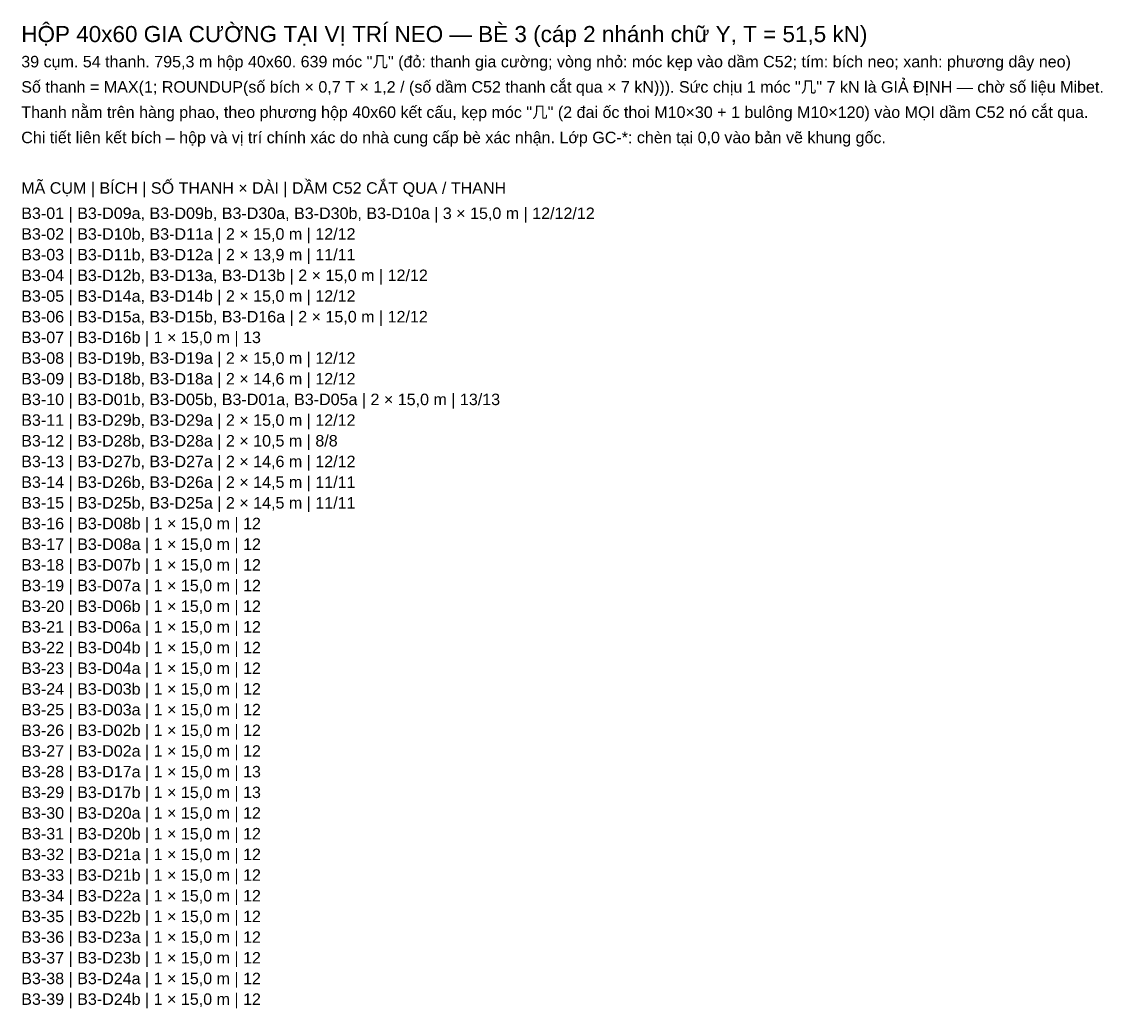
# Model space of a CAD drawing. Header units: millimetres. Extents: x 312848 to 517332, y -142134 to -35114.
# Drawn here: x 451515 to 517332, y -101623 to -41499 of the extents above; entities that cross this region are included whole.
import ezdxf

# ---------------------------------------------------------------- set-up
doc = ezdxf.new("R2010")
doc.units = ezdxf.units.MM
doc.layers.add('GC-GHI CHU', color=2, linetype='Continuous')
doc.styles.add('GC_VN', font='arial.ttf')

msp = doc.modelspace()

# ---------------------------------------------------------------- texts
at = {"layer": 'GC-GHI CHU', "style": 'GC_VN'}
for s, height, p in [('HỘP 40x60 GIA CƯỜNG TẠI VỊ TRÍ NEO — BÈ 3 (cáp 2 nhánh chữ Y, T = 51,5 kN)', 980, (451493.1, -42747.4)), ('39 cụm. 54 thanh. 795,3 m hộp 40x60. 639 móc "几" (đỏ: thanh gia cường; vòng nhỏ: móc kẹp vào dầm C52; tím: bích neo; xanh: phương dây neo)', 700, (451493.1, -44287.4)), ('Số thanh = MAX(1; ROUNDUP(số bích × 0,7 T × 1,2 / (số dầm C52 thanh cắt qua × 7 kN))). Sức chịu 1 móc "几" 7 kN là GIẢ ĐỊNH — chờ số liệu Mibet.', 700, (451493.1, -45827.4)), ('Thanh nằm trên hàng phao, theo phương hộp 40x60 kết cấu, kẹp móc "几" (2 đai ốc thoi M10×30 + 1 bulông M10×120) vào MỌI dầm C52 nó cắt qua.', 700, (451493.1, -47367.4)), ('Chi tiết liên kết bích – hộp và vị trí chính xác do nhà cung cấp bè xác nhận. Lớp GC-*: chèn tại 0,0 vào bản vẽ khung gốc.', 700, (451493.1, -48907.4)), ('MÃ CỤM | BÍCH | SỐ THANH × DÀI | DẦM C52 CẮT QUA / THANH', 700, (451493.1, -51987.4)), ('B3-01 | B3-D09a, B3-D09b, B3-D30a, B3-D30b, B3-D10a | 3 × 15,0 m | 12/12/12', 700, (451493.1, -53527.4)), ('B3-02 | B3-D10b, B3-D11a | 2 × 15,0 m | 12/12', 700, (451493.1, -54787.4)), ('B3-03 | B3-D11b, B3-D12a | 2 × 13,9 m | 11/11', 700, (451493.1, -56047.4)), ('B3-04 | B3-D12b, B3-D13a, B3-D13b | 2 × 15,0 m | 12/12', 700, (451493.1, -57307.4)), ('B3-05 | B3-D14a, B3-D14b | 2 × 15,0 m | 12/12', 700, (451493.1, -58567.4)), ('B3-06 | B3-D15a, B3-D15b, B3-D16a | 2 × 15,0 m | 12/12', 700, (451493.1, -59827.4)), ('B3-07 | B3-D16b | 1 × 15,0 m | 13', 700, (451493.1, -61087.4)), ('B3-08 | B3-D19b, B3-D19a | 2 × 15,0 m | 12/12', 700, (451493.1, -62347.4)), ('B3-09 | B3-D18b, B3-D18a | 2 × 14,6 m | 12/12', 700, (451493.1, -63607.4)), ('B3-10 | B3-D01b, B3-D05b, B3-D01a, B3-D05a | 2 × 15,0 m | 13/13', 700, (451493.1, -64867.4)), ('B3-11 | B3-D29b, B3-D29a | 2 × 15,0 m | 12/12', 700, (451493.1, -66127.4)), ('B3-12 | B3-D28b, B3-D28a | 2 × 10,5 m | 8/8', 700, (451493.1, -67387.4)), ('B3-13 | B3-D27b, B3-D27a | 2 × 14,6 m | 12/12', 700, (451493.1, -68647.4)), ('B3-14 | B3-D26b, B3-D26a | 2 × 14,5 m | 11/11', 700, (451493.1, -69907.4)), ('B3-15 | B3-D25b, B3-D25a | 2 × 14,5 m | 11/11', 700, (451493.1, -71167.4)), ('B3-16 | B3-D08b | 1 × 15,0 m | 12', 700, (451493.1, -72427.4)), ('B3-17 | B3-D08a | 1 × 15,0 m | 12', 700, (451493.1, -73687.4)), ('B3-18 | B3-D07b | 1 × 15,0 m | 12', 700, (451493.1, -74947.4)), ('B3-19 | B3-D07a | 1 × 15,0 m | 12', 700, (451493.1, -76207.4)), ('B3-20 | B3-D06b | 1 × 15,0 m | 12', 700, (451493.1, -77467.4)), ('B3-21 | B3-D06a | 1 × 15,0 m | 12', 700, (451493.1, -78727.4)), ('B3-22 | B3-D04b | 1 × 15,0 m | 12', 700, (451493.1, -79987.4)), ('B3-23 | B3-D04a | 1 × 15,0 m | 12', 700, (451493.1, -81247.4)), ('B3-24 | B3-D03b | 1 × 15,0 m | 12', 700, (451493.1, -82507.4)), ('B3-25 | B3-D03a | 1 × 15,0 m | 12', 700, (451493.1, -83767.4)), ('B3-26 | B3-D02b | 1 × 15,0 m | 12', 700, (451493.1, -85027.4)), ('B3-27 | B3-D02a | 1 × 15,0 m | 12', 700, (451493.1, -86287.4)), ('B3-28 | B3-D17a | 1 × 15,0 m | 13', 700, (451493.1, -87547.4)), ('B3-29 | B3-D17b | 1 × 15,0 m | 13', 700, (451493.1, -88807.4)), ('B3-30 | B3-D20a | 1 × 15,0 m | 12', 700, (451493.1, -90067.4)), ('B3-31 | B3-D20b | 1 × 15,0 m | 12', 700, (451493.1, -91327.4)), ('B3-32 | B3-D21a | 1 × 15,0 m | 12', 700, (451493.1, -92587.4)), ('B3-33 | B3-D21b | 1 × 15,0 m | 12', 700, (451493.1, -93847.4)), ('B3-34 | B3-D22a | 1 × 15,0 m | 12', 700, (451493.1, -95107.4)), ('B3-35 | B3-D22b | 1 × 15,0 m | 12', 700, (451493.1, -96367.4)), ('B3-36 | B3-D23a | 1 × 15,0 m | 12', 700, (451493.1, -97627.4)), ('B3-37 | B3-D23b | 1 × 15,0 m | 12', 700, (451493.1, -98887.4)), ('B3-38 | B3-D24a | 1 × 15,0 m | 12', 700, (451493.1, -100147.4)), ('B3-39 | B3-D24b | 1 × 15,0 m | 12', 700, (451493.1, -101407.4))]:
    msp.add_text(s, height=height, dxfattribs=at).set_placement(p)

doc.saveas('drawing.dxf')
